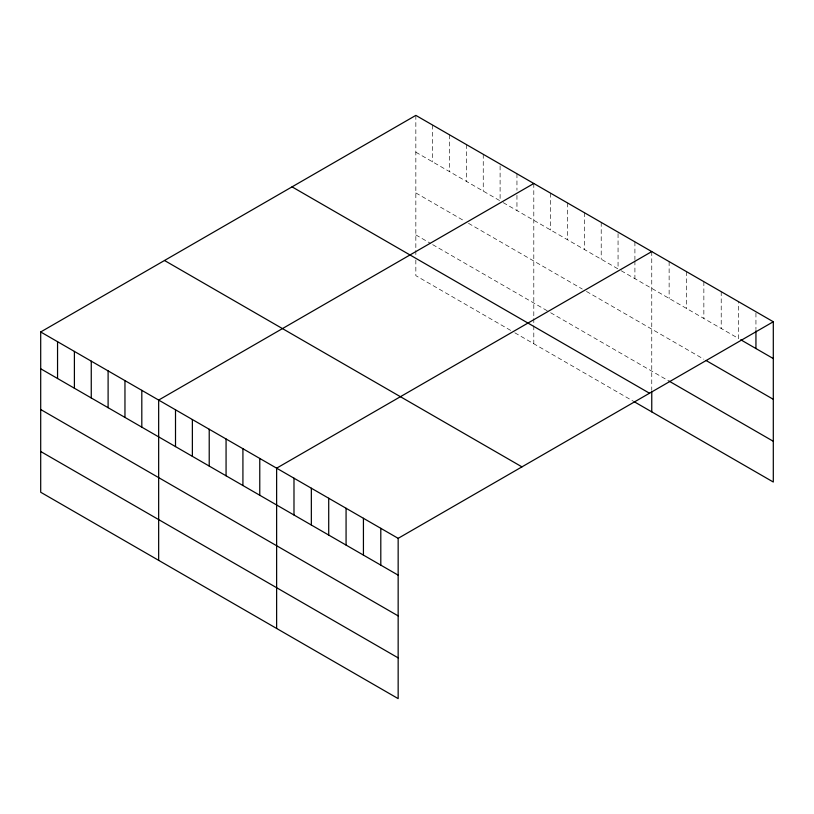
<?xml version="1.0" encoding="UTF-8"?>
<svg xmlns="http://www.w3.org/2000/svg" width="814" height="814" viewBox="0 0 814 814"><rect width="100%" height="100%" fill="white"/><g stroke="black" fill="none" stroke-linecap="round" stroke-linejoin="round"><path stroke-width="0.61" stroke-dasharray="4.07 3.05" d="M415.842 115.385L415.842 249.298M415.842 152.187L500.101 200.834L500.101 164.021M503.256 202.655L618.06 268.935L618.06 232.132M621.224 270.757L738.573 338.512L738.573 301.709M415.842 192.928L464.285 220.899M468.498 223.331L582.254 289.011M586.467 291.443L703.856 359.208M415.842 234.91L430.586 243.427M432.692 244.638L548.544 311.528M550.651 312.749L669.128 381.145M510.632 330.382L415.842 275.661L415.842 257.682M514.845 332.814L634.91 402.136M755.941 313.003L755.941 329.497M721.214 291.687L721.214 328.49M703.856 281.664L703.856 318.467M686.487 271.642L686.487 308.445M669.128 261.609L669.128 298.423M651.76 251.587L651.76 390.293M634.91 241.86L634.91 259.625M634.91 260.897L634.91 278.663M601.21 222.405L601.21 259.208M584.36 212.668L584.36 249.481M567.5 202.94L567.5 239.754M550.651 193.213L550.651 230.016M533.801 183.486L533.801 317.399M533.801 318.6L533.801 323.392M533.801 325.783L533.801 343.762M516.951 173.758L516.951 190.252M516.951 195.329L516.951 210.561M483.251 154.294L483.251 191.107M466.391 144.566L466.391 181.369M449.542 134.839L449.542 171.642M432.692 125.112L432.692 161.915M415.842 250.488L415.842 255.281"/><path stroke-width="1.22" d="M40.7 331.97L398.158 538.339L398.158 698.616L40.7 492.246L40.7 331.97L415.842 115.385L773.3 321.754L773.3 482.03L634.91 402.136M533.801 183.486L158.659 400.071L158.659 560.347M651.76 251.587L276.628 468.172L276.628 628.449M398.158 538.339L773.3 321.754M740.75 339.774L773.3 358.567M706.023 360.47L773.3 399.308M669.128 381.145L773.3 441.29M292.043 186.854L649.501 393.233M164.499 260.49L521.957 466.87M40.7 368.773L398.158 575.152M40.7 409.513L398.158 615.893M40.7 451.495L398.158 657.875M755.941 330.769L755.941 348.545M651.76 391.493L651.76 411.864M380.799 528.317L380.799 565.13M363.431 518.294L363.431 555.097M346.072 508.272L346.072 545.075M328.714 498.249L328.714 535.052M311.345 488.227L311.345 525.03M293.986 478.194L293.986 515.008M259.768 458.445L259.768 495.248M242.918 448.718L242.918 485.52M226.068 438.99L226.068 475.793M209.218 429.253L209.218 466.066M192.369 419.525L192.369 456.339M175.509 409.798L175.509 446.601M141.809 390.344L141.809 427.147M124.959 380.616L124.959 417.419M108.109 370.879L108.109 407.692M91.26 361.151L91.26 397.954M74.4 351.424L74.4 388.227M57.55 341.697L57.55 378.5"/></g></svg>
